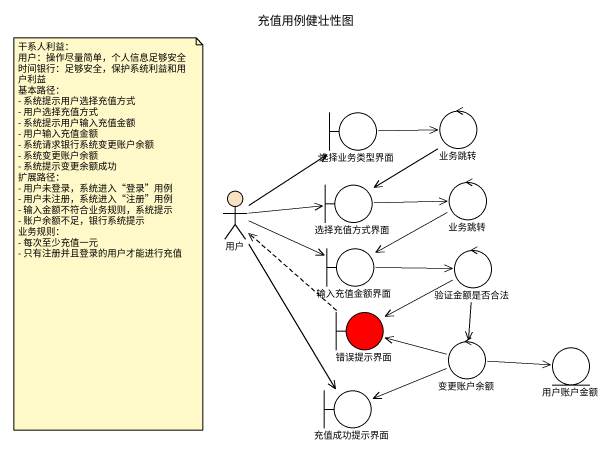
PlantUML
@startuml
title 充值用例健壮性图
boundary 选择业务类型界面
control 业务跳转
actor 用户 #F8E2C1
boundary 选择充值方式界面
control "业务跳转" as 业务跳转_2
boundary 输入充值金额界面
control 验证金额是否合法
boundary 错误提示界面 #FF0000
control 变更账户余额
entity 用户账户金额
boundary 充值成功提示界面
选择业务类型界面 -right-> 业务跳转
业务跳转 --> 选择充值方式界面
用户 -up-> 选择业务类型界面
用户 -right-> 选择充值方式界面
用户 -right-> 输入充值金额界面
用户 --> 充值成功提示界面
选择充值方式界面 -right-> 业务跳转_2
业务跳转_2 -left-> 输入充值金额界面
输入充值金额界面 -right-> 验证金额是否合法
验证金额是否合法 -left-> 错误提示界面
验证金额是否合法 --> 变更账户余额
错误提示界面 .up.> 用户
变更账户余额 -left-> 错误提示界面
变更账户余额 -right-> 用户账户金额
变更账户余额 -left-> 充值成功提示界面
note as N1
  干系人利益：
  用户：操作尽量简单，个人信息足够安全
  时间银行：足够安全，保护系统利益和用户利益
  基本路径：
  - 系统提示用户选择充值方式
  - 用户选择充值方式
  - 系统提示用户输入充值金额
  - 用户输入充值金额
  - 系统请求银行系统变更账户余额
  - 系统变更账户余额
  - 系统提示变更余额成功
  扩展路径：
  - 用户未登录，系统进入“登录”用例
  - 用户未注册，系统进入“注册”用例
  - 输入金额不符合业务规则，系统提示
  - 账户余额不足，银行系统提示
  业务规则：
  - 每次至少充值一元
  - 只有注册并且登录的用户才能进行充值
end note
@enduml
